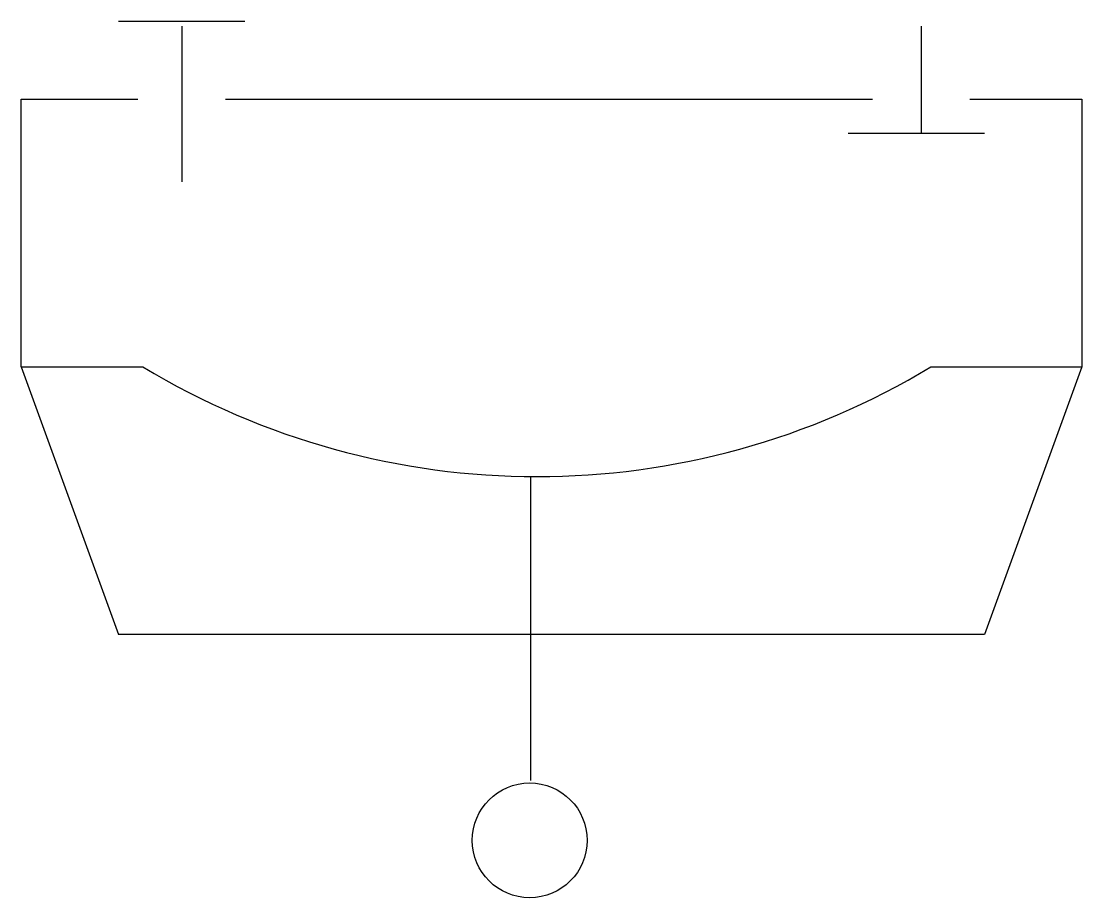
# Model space of a CAD drawing. Header units: millimetres. Extents: x -61.7 to -25.3, y -40.8 to -10.7.
import ezdxf

# ---------------------------------------------------------------- set-up
doc = ezdxf.new("R2010")
doc.units = ezdxf.units.MM

msp = doc.modelspace()

# ---------------------------------------------------------------- linework, layer by layer
at = {"color": 7}
for p, q in [((-58.399, -10.723), (-54.057, -10.723)), ((-56.228, -10.89), (-56.228, -16.235)), ((-30.841, -10.89), (-30.841, -14.565)), ((-61.739, -22.582), (-61.739, -13.396)), ((-61.739, -13.396), (-57.731, -13.396)), ((-54.725, -13.396), (-32.512, -13.396)), ((-29.171, -13.396), (-25.33, -13.396)), ((-25.33, -13.396), (-25.33, -22.582)), ((-33.347, -14.565), (-28.67, -14.565)), ((-61.739, -22.582), (-58.399, -31.767)), ((-61.739, -22.582), (-57.564, -22.582)), ((-30.507, -22.582), (-25.33, -22.582)), ((-25.33, -22.582), (-28.67, -31.767)), ((-44.252, -26.352), (-44.252, -36.778)), ((-28.67, -31.767), (-58.399, -31.767))]:
    msp.add_line(p, q, dxfattribs=at)
msp.add_circle((-44.282, -38.836), 1.971, dxfattribs=at)
msp.add_arc((-44.036, -0.202), 26.151, 238.848, 301.152, dxfattribs=at)

doc.saveas('drawing.dxf')
